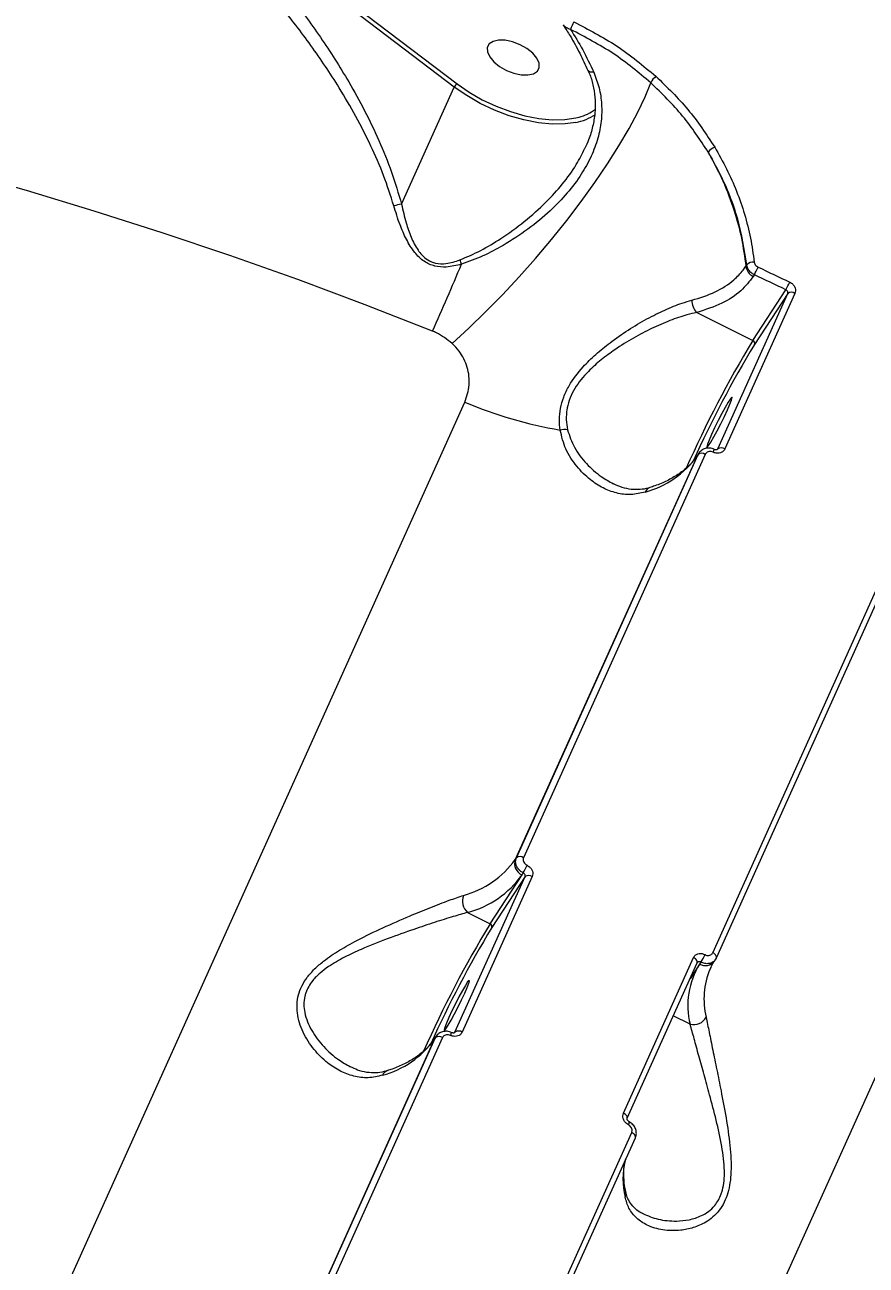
# Model space of a CAD drawing. Header units: millimetres. Extents: x -6901 to 7060, y -7557 to 6158.
# Drawn here: x -694.1 to -558.9, y 1880 to 2079.2 of the extents above; entities that cross this region are included whole.
import ezdxf

# ---------------------------------------------------------------- set-up
doc = ezdxf.new("R2010")
doc.units = ezdxf.units.MM
for name, color, linetype in [('DIKOM_ОБЪЕКТ', 7, 'Continuous'), ('DIKOM_РАЗМЕР_ЗОНА', 7, 'Continuous'), ('DIKOM_РАЗМЕР_ОБЪЕКТА', 7, 'Continuous')]:
    doc.layers.add(name, color=color, linetype=linetype)
doc.styles.add('style1', font='arial.ttf', dxfattribs={"width": 0.8})
doc.dimstyles.new('1-50', dxfattribs={"dimtxt": 300, "dimasz": 200, "dimexe": 100, "dimexo": 0, "dimgap": 100, "dimtad": 1, "dimtxsty": 'style1', "dimcen": 200, "dimclrd": 7, "dimclre": 7, "dimclrt": 7, "dimadec": 1, "dimazin": 2, "dimtfac": 1, "dimtmove": 0, "dimatfit": 2, "dimfxl": 0, "dimlwd": 25, "dimlwe": 18, "dimarcsym": 0})

# ---------------------------------------------------------------- blocks, each defined once
blk = doc.blocks.new('*D2')
at = {"layer": 'Defpoints', "color": 0, "transparency": 16777216}
for p in [(-1102.73, 4151.17), (-5819.23, -4492.42), (4721.24, -4492.42)]:
    blk.add_point(p, dxfattribs=at)
at = {"layer": 'DIKOM_РАЗМЕР_ОБЪЕКТА', "color": 7, "lineweight": 18, "transparency": 16777216}
for p, q in [((-1102.73, 4151.17), (-5919.23, 4151.17)), ((4721.24, -4492.42), (-5919.23, -4492.42))]:
    blk.add_line(p, q, dxfattribs=at)
at = {"layer": 'DIKOM_РАЗМЕР_ОБЪЕКТА', "color": 7, "lineweight": 25, "transparency": 16777216}
blk.add_line((-5819.23, 3951.17), (-5819.23, -4292.42), dxfattribs=at)
at = {"layer": 'DIKOM_РАЗМЕР_ОБЪЕКТА', "color": 7, "transparency": 16777216}
for points in [[(-5852.56, 3951.17), (-5785.89, 3951.17), (-5819.23, 4151.17)], [(-5852.56, -4292.42), (-5785.89, -4292.42), (-5819.23, -4492.42)]]:
    blk.add_solid(points, dxfattribs=at)
at = {"layer": 'DIKOM_РАЗМЕР_ОБЪЕКТА', "color": 7, "transparency": 16777216, "insert": (-6072.4, -170.63), "char_height": 300, "attachment_point": 5, "rotation": 90, "style": 'style1'}
blk.add_mtext('8650', dxfattribs=at)
blk = doc.blocks.new('*D3')
at = {"layer": 'Defpoints', "color": 0, "transparency": 16777216}
for p in [(-1553.27, 6158.28), (-6450.85, -6312.94), (5659.92, -6312.94)]:
    blk.add_point(p, dxfattribs=at)
at = {"layer": 'DIKOM_РАЗМЕР_ЗОНА', "color": 7, "lineweight": 18, "transparency": 16777216}
for p, q in [((-1553.27, 6158.28), (-6550.85, 6158.28)), ((5659.92, -6312.94), (-6550.85, -6312.94))]:
    blk.add_line(p, q, dxfattribs=at)
at = {"layer": 'DIKOM_РАЗМЕР_ЗОНА', "color": 7, "lineweight": 25, "transparency": 16777216}
blk.add_line((-6450.85, 5958.28), (-6450.85, -6112.94), dxfattribs=at)
at = {"layer": 'DIKOM_РАЗМЕР_ЗОНА', "color": 7, "transparency": 16777216}
for points in [[(-6484.18, 5958.28), (-6417.52, 5958.28), (-6450.85, 6158.28)], [(-6484.18, -6112.94), (-6417.52, -6112.94), (-6450.85, -6312.94)]]:
    blk.add_solid(points, dxfattribs=at)
at = {"layer": 'DIKOM_РАЗМЕР_ЗОНА', "color": 7, "transparency": 16777216, "insert": (-6704.02, -77.33), "char_height": 300, "attachment_point": 5, "rotation": 90, "style": 'style1'}
blk.add_mtext('12500', dxfattribs=at)

msp = doc.modelspace()

# ---------------------------------------------------------------- linework, layer by layer
at = {"layer": 'DIKOM_ОБЪЕКТ', "color": 7, "linetype": 'Continuous', "lineweight": 15}
for p, q in [((-625.104, 2069.239), (-670.464, 2103.636)), ((-668.55, 2103.054), (-624.646, 2069.761)), ((-603.59, 2071.9), (-603.601, 2071.922)), ((-633.587, 2050.417), (-625.104, 2069.239)), ((-578.257, 2040.472), (-578.1, 2040.713)), ((-576.881, 2039.079), (-577.052, 2038.818)), ((-582.776, 2011.11), (-571.519, 2036.088)), ((-570.374, 2036.092), (-581.631, 2011.114)), ((-577.132, 2028.518), (-571.805, 2036.678)), ((-571.519, 2036.088), (-576.862, 2027.904)), ((-586.139, 2033.038), (-577.132, 2028.518)), ((-746.532, 1745.434), (-623.405, 2018.63)), ((-615.111, 1945.449), (-585.912, 2010.236)), ((-584.772, 2010.243), (-613.97, 1945.456)), ((-585.912, 2010.236), (-586.1, 2009.948)), ((-585.803, 2010.435), (-585.991, 2010.146)), ((-585.912, 2010.236), (-585.793, 2010.428)), ((-582.806, 2011.061), (-582.776, 2011.11)), ((-586.1, 2009.948), (-615.299, 1945.161)), ((-585.991, 2010.146), (-586.1, 2009.948)), ((-583.582, 1930.207), (-554.383, 1994.993)), ((-582.991, 1929.378), (-553.792, 1994.164)), ((-529.777, 1971.646), (-652.904, 1698.45)), ((-615.299, 1945.161), (-615.111, 1945.449)), ((-624.992, 1917.443), (-613.734, 1942.42)), ((-612.589, 1942.425), (-623.846, 1917.447)), ((-619.347, 1934.851), (-614.219, 1942.705)), ((-613.734, 1942.42), (-619.077, 1934.237)), ((-614.219, 1942.705), (-614.02, 1943.011)), ((-622.958, 1936.663), (-619.347, 1934.851)), ((-597.926, 1904.44), (-586.669, 1929.418)), ((-597.33, 1903.608), (-586.073, 1928.586)), ((-586.069, 1928.583), (-586.059, 1928.595)), ((-585.487, 1928.692), (-585.686, 1928.387)), ((-583.308, 1928.855), (-583.12, 1929.143)), ((-583.011, 1929.341), (-583.129, 1929.149)), ((-583.011, 1929.341), (-582.991, 1929.378)), ((-585.686, 1928.387), (-587.225, 1926.029)), ((-583.943, 1927.716), (-584.001, 1927.591)), ((-587.202, 1918.72), (-589.908, 1920.078)), ((-657.326, 1851.782), (-628.127, 1916.569)), ((-626.987, 1916.576), (-656.186, 1851.789)), ((-628.127, 1916.569), (-628.315, 1916.281)), ((-628.018, 1916.767), (-628.206, 1916.479)), ((-628.127, 1916.569), (-628.008, 1916.761)), ((-625.021, 1917.394), (-624.992, 1917.443)), ((-628.315, 1916.281), (-657.514, 1851.494)), ((-628.206, 1916.479), (-628.315, 1916.281)), ((-625.797, 1836.539), (-596.598, 1901.326)), ((-625.206, 1835.71), (-596.007, 1900.497))]:
    msp.add_line(p, q, dxfattribs=at)
at = {"layer": 'DIKOM_ОБЪЕКТ', "color": 7, "linetype": 'Continuous', "lineweight": 15, "flags": 128}
for points in [[(-612.508, 2074.678), (-613.433, 2075.418), (-614.535, 2076.041), (-615.725, 2076.498), (-616.908, 2076.751), (-617.986, 2076.78), (-618.873, 2076.583), (-619.497, 2076.175), (-619.807, 2075.589), (-619.779, 2074.873), (-619.414, 2074.085), (-618.742, 2073.289), (-617.817, 2072.549), (-616.715, 2071.926), (-615.524, 2071.469), (-614.342, 2071.216), (-613.263, 2071.187), (-612.376, 2071.384), (-611.752, 2071.792), (-611.442, 2072.378), (-611.471, 2073.094), (-611.836, 2073.882), (-612.508, 2074.678)], [(-625.46, 2028.07), (-622.788, 2030.505), (-620.084, 2033.114), (-617.376, 2035.871), (-614.69, 2038.747), (-612.053, 2041.716), (-609.491, 2044.747), (-607.029, 2047.811), (-604.691, 2050.877), (-602.501, 2053.915), (-600.48, 2056.895), (-598.648, 2059.788), (-597.023, 2062.565), (-595.621, 2065.199), (-594.456, 2067.664), (-593.54, 2069.935)], [(-602.698, 2071.606), (-602.999, 2071.608), (-603.251, 2071.654), (-603.445, 2071.742), (-603.573, 2071.869), (-603.59, 2071.9)], [(-605.585, 2063.561), (-607.284, 2063.327), (-609.358, 2063.297), (-611.585, 2063.511), (-613.911, 2063.962), (-616.282, 2064.641), (-618.642, 2065.531), (-620.934, 2066.612), (-623.105, 2067.858), (-625.104, 2069.239)], [(-624.646, 2069.761), (-622.708, 2068.422), (-620.602, 2067.214), (-618.38, 2066.166), (-616.092, 2065.303), (-613.793, 2064.644), (-611.537, 2064.206), (-609.378, 2063.999), (-607.366, 2064.028), (-605.549, 2064.292), (-605.063, 2064.412)], [(-628.605, 2030.039), (-639.418, 2034.27), (-650.269, 2038.319), (-661.149, 2042.181), (-672.047, 2045.853), (-682.953, 2049.332), (-693.857, 2052.613), (-704.75, 2055.695)], [(-576.291, 2040.319), (-575.654, 2040.02), (-575.017, 2039.72), (-574.381, 2039.42), (-573.744, 2039.12), (-573.108, 2038.818), (-572.473, 2038.517), (-571.837, 2038.214), (-571.202, 2037.912)], [(-571.805, 2036.678), (-572.438, 2036.98), (-573.072, 2037.281), (-573.706, 2037.582), (-574.341, 2037.883), (-574.975, 2038.183), (-575.61, 2038.482), (-576.246, 2038.781), (-576.881, 2039.079)], [(-583.773, 2013.451), (-584.167, 2012.541), (-584.425, 2011.864), (-584.527, 2011.474), (-584.463, 2011.404), (-584.24, 2011.659), (-583.875, 2012.218), (-583.398, 2013.036), (-582.847, 2014.047), (-582.268, 2015.169), (-581.706, 2016.31), (-581.208, 2017.379), (-580.814, 2018.289), (-580.556, 2018.967), (-580.454, 2019.356), (-580.518, 2019.426), (-580.741, 2019.172), (-581.106, 2018.612), (-581.583, 2017.794), (-582.134, 2016.784), (-582.713, 2015.662), (-583.275, 2014.52), (-583.773, 2013.451)], [(-586.073, 1928.586), (-586.055, 1928.641), (-586.051, 1928.746), (-586.082, 1928.859), (-586.145, 1928.978), (-586.24, 1929.098), (-586.362, 1929.214), (-586.507, 1929.322), (-586.669, 1929.418)], [(-582.991, 1929.378), (-582.973, 1929.432), (-582.969, 1929.536), (-582.999, 1929.65), (-583.062, 1929.768), (-583.156, 1929.887), (-583.277, 1930.003), (-583.421, 1930.111), (-583.582, 1930.207)], [(-625.988, 1919.784), (-626.382, 1918.874), (-626.64, 1918.197), (-626.742, 1917.807), (-626.678, 1917.737), (-626.455, 1917.992), (-626.09, 1918.551), (-625.613, 1919.369), (-625.062, 1920.38), (-624.483, 1921.501), (-623.921, 1922.643), (-623.423, 1923.712), (-623.029, 1924.622), (-622.771, 1925.299), (-622.669, 1925.689), (-622.733, 1925.759), (-622.956, 1925.504), (-623.321, 1924.945), (-623.798, 1924.127), (-624.349, 1923.116), (-624.928, 1921.995), (-625.49, 1920.853), (-625.988, 1919.784)], [(-597.33, 1903.608), (-597.312, 1903.663), (-597.309, 1903.768), (-597.339, 1903.882), (-597.403, 1904), (-597.497, 1904.12), (-597.619, 1904.236), (-597.764, 1904.344), (-597.926, 1904.44)], [(-596.007, 1900.497), (-595.99, 1900.552), (-595.986, 1900.656), (-596.016, 1900.769), (-596.079, 1900.887), (-596.172, 1901.007), (-596.293, 1901.122), (-596.437, 1901.23), (-596.598, 1901.326)]]:
    msp.add_lwpolyline(points, dxfattribs=at)
at = {"layer": 'DIKOM_ОБЪЕКТ', "color": 7, "linetype": 'Continuous', "lineweight": 15}
for centre, radius, start, end in [((-598.782, 2075.797), 8.104, 151.15116, 160.58082), ((-590.438, 2068.29), 3.512, 130.30602, 152.06659), ((-624.045, 2068.772), 1.157, 121.29859, 156.22779), ((-607.097, 2071.796), 8.373, 280.40314, 304.05346), ((-606.79, 2071.41), 7.208, 283.86455, 307.30222), ((-582.475, 2057.467), 2.25, 110.3927, 144.30311), ((-631.886, 2039.09), 11.454, 98.53908, 104.86829), ((-1039.145, 2214.588), 450.113, 335.79471, 337.28561), ((-639.418, 2035.534), 16.342, 18.73473, 21.32585), ((-576.127, 2040.758), 2.149, 187.64196, 244.51449), ((-577.067, 2039.659), 1.475, 83.84908, 134.43508), ((-603.836, 2052.677), 30.19, 333.23006, 335.83588), ((-590.104, 2046.379), 20.712, 332.07177, 335.8705), ((-570.943, 2035.293), 0.982, 54.51912, 125.91016), ((-584.312, 2034.897), 2.606, 177.8119, 225.48864), ((-425.81, 1936.539), 177.083, 148.70713, 156.18698), ((-577.325, 2028.067), 0.491, 340.62608, 66.84495), ((-424.51, 1935.824), 178.016, 148.85158, 155.64341), ((-595.891, 2084.168), 71.079, 247.22691, 260.11552), ((-607.375, 2011.234), 2.998, 81.02514, 103.84791), ((-585.337, 2009.445), 0.978, 54.6894, 125.99351), ((-585.479, 2011.641), 2.226, 331.89871, 344.37924), ((-582.201, 2010.315), 0.982, 54.51387, 125.90347), ((-598.315, 2018.719), 15.037, 284.998, 324.32024), ((-593.248, 2003.719), 1.268, 109.14655, 158.00698), ((-627.513, 1953.932), 15.037, 284.99712, 324.32001), ((-613.447, 1944.51), 1.963, 160.62752, 246.83591), ((-614.536, 1944.658), 0.978, 54.6911, 125.99178), ((-627.044, 1951.914), 15.789, 284.99809, 324.32076), ((-632.311, 1952.706), 20.702, 332.0729, 335.87374), ((-613.158, 1941.625), 0.982, 54.52057, 125.9087), ((-621.307, 1938.515), 2.481, 158.918, 228.27307), ((-468.018, 1842.868), 177.091, 148.70723, 156.18676), ((-619.54, 1934.4), 0.491, 340.6275, 66.83886), ((-466.716, 1842.152), 178.027, 148.85178, 155.6432), ((-584.757, 1929.942), 1.812, 239.14054, 323.11403), ((-591.627, 1932.912), 7.45, 325.50274, 336.08659), ((-575.053, 1921.767), 12.525, 148.09317, 194.07845), ((-572.517, 1922.739), 12.467, 157.09648, 193.41478), ((-586.648, 1920.931), 2.279, 255.92891, 331.5898), ((-627.552, 1915.777), 0.978, 54.6911, 125.99178), ((-627.7, 1917.976), 2.233, 331.91783, 344.36011), ((-624.416, 1916.647), 0.982, 54.51961, 125.90967), ((-640.53, 1925.051), 15.037, 284.998, 324.32024), ((-635.462, 1910.051), 1.269, 109.16771, 157.99526), ((-597.835, 1903.052), 0.854, 325.80981, 359.045), ((-584.936, 1893.905), 13.059, 167.10515, 193.00513), ((-598.895, 1891.544), 1.364, 334.93902, 11.24361)]:
    msp.add_arc(centre, radius, start, end, dxfattribs=at)
for points, knots in [([(-634.825, 2050.16), (-635.342, 2051.791), (-636.376, 2055.054), (-638.481, 2059.846), (-640.882, 2064.556), (-644.059, 2069.979), (-648.076, 2075.968), (-653.065, 2082.439), (-658.436, 2088.606), (-663.219, 2093.47), (-668.12, 2098.055), (-671.175, 2100.58), (-673.19, 2102.245)], [0, 0, 0, 0, 0.0776034, 0.1552636, 0.2354692, 0.3156964, 0.4385184, 0.5613748, 0.6872845, 0.8131998, 0.8767622, 1, 1, 1, 1]), ([(-670.507, 2103.541), (-667.768, 2101.127), (-663.045, 2096.963), (-656.807, 2090.318), (-651.517, 2084.021), (-646.548, 2077.292), (-642.557, 2071.032), (-639.472, 2065.455), (-637.152, 2060.626), (-635.092, 2055.62), (-634.088, 2052.151), (-633.587, 2050.417)], [0, 0, 0, 0, 0.1721623, 0.2969453, 0.4217211, 0.5495772, 0.677393, 0.7569493, 0.8364856, 0.9182743, 1, 1, 1, 1]), ([(-607.597, 2079.174), (-607.224, 2078.612), (-606.287, 2077.2), (-604.95, 2074.769), (-604.056, 2072.821), (-603.627, 2071.886)], [0, 0, 0, 0, 0.2557131, 0.6426106, 1, 1, 1, 1]), ([(-606.426, 2078.491), (-606.66, 2078.571), (-607.124, 2078.728), (-607.408, 2079.053), (-607.549, 2079.214)], [0, 0, 0, 0, 0.5047255, 1, 1, 1, 1]), ([(-606.426, 2078.491), (-605.757, 2077.423), (-604.413, 2075.275), (-603.272, 2072.833), (-602.698, 2071.606)], [0, 0, 0, 0, 0.4974062, 1, 1, 1, 1]), ([(-593.54, 2069.935), (-595.49, 2071.566), (-599.438, 2074.868), (-604.077, 2077.274), (-606.426, 2078.491)], [0, 0, 0, 0, 0.4938192, 1, 1, 1, 1]), ([(-605.881, 2079.707), (-603.538, 2078.496), (-598.795, 2076.043), (-594.754, 2072.673), (-592.709, 2070.968)], [0, 0, 0, 0, 0.4938752, 1, 1, 1, 1]), ([(-602.698, 2071.606), (-602.381, 2070.781), (-601.737, 2069.108), (-601.365, 2066.461), (-601.43, 2063.747), (-601.988, 2060.934), (-603.055, 2058.07), (-604.699, 2055.104), (-606.907, 2052.163), (-609.782, 2049.19), (-613.24, 2046.344), (-616.906, 2043.956), (-620.482, 2042.032), (-622.783, 2041.201), (-623.942, 2040.783)], [0, 0, 0, 0, 0.066727, 0.1352516, 0.2049108, 0.2761767, 0.3547329, 0.4350095, 0.5258174, 0.6185698, 0.7247459, 0.8332665, 0.9160277, 1, 1, 1, 1]), ([(-603.635, 2071.911), (-603.497, 2071.613), (-603.075, 2070.705), (-602.673, 2069.094), (-602.414, 2067.096), (-602.47, 2065.018), (-602.831, 2062.891), (-603.381, 2061.01), (-603.917, 2059.868), (-604.125, 2059.425)], [0, 0, 0, 0, 0.0745831, 0.2277459, 0.3862324, 0.5495093, 0.7174952, 0.8902586, 1, 1, 1, 1]), ([(-584.302, 2058.78), (-585.601, 2060.763), (-588.229, 2064.777), (-591.756, 2068.202), (-593.54, 2069.935)], [0, 0, 0, 0, 0.4941693, 1, 1, 1, 1]), ([(-592.709, 2070.968), (-590.925, 2069.241), (-587.315, 2065.747), (-584.622, 2061.649), (-583.259, 2059.576)], [0, 0, 0, 0, 0.4941705, 1, 1, 1, 1]), ([(-624.196, 2041.477), (-623.069, 2041.96), (-620.799, 2042.933), (-617.346, 2045.039), (-613.78, 2047.607), (-610.463, 2050.554), (-607.674, 2053.633), (-605.558, 2056.527), (-604.551, 2058.53), (-604.109, 2059.411)], [0, 0, 0, 0, 0.1321024, 0.2663648, 0.4328042, 0.6023883, 0.7434609, 0.8871362, 1, 1, 1, 1]), ([(-604.109, 2059.411), (-604.073, 2059.469), (-604.034, 2059.533), (-604.01, 2059.601), (-604.007, 2059.607)], [0, 0, 0, 0, 0.9114254, 1, 1, 1, 1]), ([(-584.302, 2058.78), (-583.486, 2057.256), (-581.844, 2054.19), (-580.113, 2049.539), (-578.86, 2044.947), (-578.459, 2041.969), (-578.257, 2040.472)], [0, 0, 0, 0, 0.259849, 0.5228425, 0.7602307, 1, 1, 1, 1]), ([(-578.1, 2040.713), (-578.488, 2043.167), (-579.077, 2046.886), (-580.781, 2051.757), (-582.346, 2055.358), (-583.656, 2057.65), (-584.302, 2058.78)], [0, 0, 0, 0, 0.3951694, 0.5986657, 0.8021681, 1, 1, 1, 1]), ([(-583.259, 2059.576), (-582.599, 2058.422), (-581.279, 2056.115), (-579.695, 2052.509), (-578.409, 2048.798), (-577.437, 2044.992), (-577.085, 2042.415), (-576.909, 2041.126)], [0, 0, 0, 0, 0.1978365, 0.3955027, 0.5931674, 0.7965861, 1, 1, 1, 1]), ([(-623.942, 2040.783), (-624.752, 2040.586), (-626.162, 2040.242), (-628.271, 2040.387), (-630.087, 2041.2), (-631.626, 2042.746), (-632.855, 2044.787), (-633.949, 2047.303), (-634.513, 2049.143), (-634.825, 2050.16)], [0, 0, 0, 0, 0.1491226, 0.2596392, 0.3716716, 0.4987924, 0.6508282, 0.8069647, 1, 1, 1, 1]), ([(-633.587, 2050.417), (-633.355, 2049.41), (-632.941, 2047.615), (-632.107, 2045.127), (-631.102, 2043.136), (-629.858, 2041.705), (-628.771, 2041.142), (-627.695, 2040.857), (-626.201, 2040.827), (-624.934, 2041.238), (-624.196, 2041.477)], [0, 0, 0, 0, 0.2010489, 0.3583955, 0.5149434, 0.638502, 0.7217801, 0.7449596, 0.8512694, 1, 1, 1, 1]), ([(-586.916, 2034.996), (-585.625, 2035.399), (-583.004, 2036.217), (-580.39, 2037.976), (-578.936, 2039.485), (-578.4, 2040.264), (-578.257, 2040.472)], [0, 0, 0, 0, 0.3414974, 0.6929988, 0.9180104, 1, 1, 1, 1]), ([(-576.881, 2039.079), (-576.935, 2039.107), (-577.187, 2039.237), (-577.587, 2039.562), (-577.974, 2040.107), (-578.058, 2040.511), (-578.1, 2040.713)], [0, 0, 0, 0, 0.0818763, 0.388031, 0.6939574, 1, 1, 1, 1]), ([(-576.909, 2041.126), (-576.887, 2041.026), (-576.844, 2040.825), (-576.648, 2040.556), (-576.445, 2040.396), (-576.318, 2040.332), (-576.291, 2040.319)], [0, 0, 0, 0, 0.3056837, 0.6116555, 0.9180292, 1, 1, 1, 1]), ([(-577.052, 2038.818), (-577.671, 2038.028), (-578.979, 2036.359), (-582.01, 2034.361), (-584.75, 2033.483), (-586.139, 2033.038)], [0, 0, 0, 0, 0.3069693, 0.648468, 1, 1, 1, 1]), ([(-571.519, 2036.088), (-571.504, 2036.134), (-571.475, 2036.226), (-571.502, 2036.378), (-571.579, 2036.517), (-571.688, 2036.62), (-571.771, 2036.661), (-571.805, 2036.678)], [0, 0, 0, 0, 0.2139615, 0.4281985, 0.6428234, 0.8578875, 1, 1, 1, 1]), ([(-571.202, 2037.912), (-571.104, 2037.858), (-570.859, 2037.723), (-570.541, 2037.4), (-570.316, 2036.971), (-570.241, 2036.508), (-570.329, 2036.231), (-570.374, 2036.092)], [0, 0, 0, 0, 0.1418434, 0.3567226, 0.5713584, 0.7857432, 1, 1, 1, 1]), ([(-608.093, 2014.144), (-608.151, 2014.699), (-608.269, 2015.821), (-608.091, 2017.612), (-607.579, 2019.454), (-606.48, 2021.743), (-604.689, 2024.086), (-602.363, 2026.347), (-599.913, 2028.341), (-597.133, 2030.27), (-594.156, 2032.035), (-591.235, 2033.489), (-588.817, 2034.462), (-587.438, 2034.849), (-586.916, 2034.996)], [0, 0, 0, 0, 0.0603706, 0.1220457, 0.1825877, 0.2452036, 0.3548645, 0.4358142, 0.5191044, 0.621341, 0.7266005, 0.8297212, 0.9355789, 1, 1, 1, 1]), ([(-586.139, 2033.038), (-586.664, 2032.917), (-588.032, 2032.602), (-590.451, 2031.771), (-593.34, 2030.517), (-596.327, 2028.952), (-599.067, 2027.256), (-601.522, 2025.454), (-603.811, 2023.43), (-605.54, 2021.326), (-606.559, 2019.295), (-606.889, 2018.155), (-607.091, 2016.985), (-607.167, 2015.78), (-606.995, 2014.728), (-606.908, 2014.195)], [0, 0, 0, 0, 0.0653907, 0.1703679, 0.2779439, 0.3818118, 0.4884125, 0.5695645, 0.6527961, 0.7604191, 0.8151635, 0.8718853, 0.8800455, 0.9392011, 1, 1, 1, 1]), ([(-625.46, 2028.07), (-626.262, 2028.698), (-627.149, 2029.391), (-628.291, 2029.91), (-628.498, 2029.995), (-628.605, 2030.039)], [0, 0, 0, 0, 0.8217701, 0.9078747, 1, 1, 1, 1]), ([(-623.405, 2018.63), (-623.103, 2019.537), (-622.506, 2021.333), (-622.881, 2024.22), (-623.971, 2026.525), (-625.068, 2027.663), (-625.46, 2028.07)], [0, 0, 0, 0, 0.2885633, 0.5716333, 0.8470377, 1, 1, 1, 1]), ([(-594.423, 2004.194), (-595.194, 2004.016), (-596.762, 2003.655), (-599.045, 2003.959), (-601.239, 2004.786), (-603.416, 2006.2), (-605.49, 2008.272), (-607.31, 2010.94), (-607.839, 2013.106), (-608.093, 2014.144)], [0, 0, 0, 0, 0.1295412, 0.2635081, 0.3938369, 0.526898, 0.686045, 0.8495364, 1, 1, 1, 1]), ([(-606.908, 2014.195), (-606.585, 2013.228), (-605.905, 2011.196), (-603.905, 2008.699), (-601.739, 2006.743), (-600.198, 2005.893), (-599.537, 2005.529)], [0, 0, 0, 0, 0.2480452, 0.5212327, 0.7947966, 1, 1, 1, 1]), ([(-583.341, 2011.028), (-583.391, 2011.057), (-583.668, 2011.211), (-584.236, 2011.287), (-584.948, 2011.169), (-585.518, 2010.811), (-585.868, 2010.421), (-585.935, 2010.15), (-585.951, 2010.087)], [0, 0, 0, 0, 0.0544784, 0.2965005, 0.5182125, 0.7310935, 0.9380976, 1, 1, 1, 1]), ([(-583.515, 2010.592), (-583.621, 2010.632), (-583.832, 2010.712), (-584.164, 2010.706), (-584.458, 2010.606), (-584.665, 2010.438), (-584.741, 2010.298), (-584.772, 2010.243)], [0, 0, 0, 0, 0.2151331, 0.4301605, 0.6449694, 0.8594892, 1, 1, 1, 1]), ([(-581.631, 2011.114), (-581.676, 2011.031), (-581.791, 2010.822), (-582.101, 2010.57), (-582.542, 2010.42), (-583.04, 2010.412), (-583.356, 2010.532), (-583.515, 2010.592)], [0, 0, 0, 0, 0.1405881, 0.3550959, 0.5698558, 0.7848826, 1, 1, 1, 1]), ([(-582.816, 2011.058), (-582.821, 2011.045), (-582.83, 2011.023), (-582.928, 2010.98), (-583.063, 2010.967), (-583.208, 2010.986), (-583.298, 2011.028), (-583.334, 2011.045)], [0, 0, 0, 0, 0.302226, 0.521656, 0.7022736, 0.8805131, 1, 1, 1, 1]), ([(-585.991, 2010.146), (-586.148, 2009.919), (-586.63, 2009.221), (-587.64, 2008.149), (-589.122, 2006.989), (-590.862, 2005.992), (-592.418, 2005.327), (-593.397, 2005.004), (-593.66, 2004.917)], [0, 0, 0, 0, 0.1026321, 0.3148413, 0.5229077, 0.7263062, 0.9265818, 1, 1, 1, 1]), ([(-593.658, 2004.94), (-593.751, 2004.904), (-594.286, 2004.696), (-595.283, 2004.573), (-596.686, 2004.578), (-598.117, 2004.873), (-599.068, 2005.306), (-599.529, 2005.517)], [0, 0, 0, 0, 0.0453102, 0.2623586, 0.503464, 0.7586374, 1, 1, 1, 1]), ([(-614.02, 1943.011), (-614.149, 1943.083), (-614.474, 1943.266), (-614.894, 1943.7), (-615.19, 1944.276), (-615.288, 1944.894), (-615.17, 1945.264), (-615.111, 1945.449)], [0, 0, 0, 0, 0.1417179, 0.3563875, 0.5709576, 0.7854706, 1, 1, 1, 1]), ([(-613.97, 1945.456), (-614, 1945.364), (-614.059, 1945.179), (-614.008, 1944.871), (-613.859, 1944.585), (-613.646, 1944.37), (-613.482, 1944.28), (-613.417, 1944.244)], [0, 0, 0, 0, 0.2141973, 0.4285995, 0.6431453, 0.8580879, 1, 1, 1, 1]), ([(-613.734, 1942.42), (-613.72, 1942.467), (-613.69, 1942.559), (-613.717, 1942.71), (-613.794, 1942.849), (-613.903, 1942.952), (-613.986, 1942.994), (-614.02, 1943.011)], [0, 0, 0, 0, 0.2139685, 0.4282053, 0.6428299, 0.8579209, 1, 1, 1, 1]), ([(-613.417, 1944.244), (-613.319, 1944.191), (-613.074, 1944.056), (-612.756, 1943.733), (-612.531, 1943.304), (-612.456, 1942.841), (-612.544, 1942.563), (-612.589, 1942.425)], [0, 0, 0, 0, 0.1418577, 0.3567347, 0.5713409, 0.7857461, 1, 1, 1, 1]), ([(-636.638, 1910.526), (-637.409, 1910.349), (-638.977, 1909.988), (-641.26, 1910.291), (-643.454, 1911.118), (-645.628, 1912.534), (-647.721, 1914.599), (-649.479, 1917.309), (-650.472, 1920.321), (-650.375, 1922.936), (-649.652, 1924.87), (-648.767, 1926.286), (-647.567, 1927.626), (-645.85, 1929.102), (-643.564, 1930.64), (-640.346, 1932.433), (-636.52, 1934.27), (-632.538, 1936.005), (-628.954, 1937.47), (-625.998, 1938.612), (-624.367, 1939.158), (-623.622, 1939.407)], [0, 0, 0, 0, 0.0545835, 0.1110318, 0.1659472, 0.2220139, 0.2890723, 0.3579611, 0.4226736, 0.4774043, 0.5047508, 0.5331007, 0.5623543, 0.5923828, 0.6398895, 0.6885854, 0.7592841, 0.8320601, 0.8901596, 0.9498687, 1, 1, 1, 1]), ([(-622.958, 1936.663), (-623.706, 1936.457), (-625.328, 1936.009), (-628.273, 1935.076), (-631.802, 1933.898), (-635.784, 1932.484), (-639.553, 1931.003), (-642.778, 1929.506), (-645.014, 1928.231), (-646.715, 1926.95), (-648.075, 1925.586), (-648.833, 1924.267), (-649.205, 1922.959), (-649.319, 1921.882), (-649.103, 1919.968), (-648.082, 1917.575), (-646.137, 1915.04), (-643.976, 1913.092), (-642.437, 1912.24), (-641.79, 1911.882)], [0, 0, 0, 0, 0.0614973, 0.1332835, 0.2070233, 0.2942447, 0.3837625, 0.4410903, 0.499585, 0.533609, 0.568548, 0.6185581, 0.6318817, 0.6630855, 0.695328, 0.7723589, 0.8544273, 0.9387518, 1, 1, 1, 1]), ([(-586.669, 1929.418), (-586.624, 1929.5), (-586.51, 1929.709), (-586.203, 1929.955), (-585.769, 1930.095), (-585.281, 1930.088), (-584.971, 1929.957), (-584.816, 1929.892)], [0, 0, 0, 0, 0.1405947, 0.3550687, 0.5698572, 0.7848704, 1, 1, 1, 1]), ([(-585.487, 1928.692), (-585.537, 1928.716), (-585.637, 1928.763), (-585.797, 1928.77), (-585.938, 1928.726), (-586.027, 1928.66), (-586.057, 1928.608), (-586.064, 1928.597)], [0, 0, 0, 0, 0.2353303, 0.4702735, 0.7047565, 0.938757, 1, 1, 1, 1]), ([(-583.129, 1929.149), (-583.155, 1929.106), (-583.275, 1928.897), (-583.637, 1928.625), (-584.212, 1928.432), (-584.866, 1928.436), (-585.28, 1928.607), (-585.487, 1928.692)], [0, 0, 0, 0, 0.061318, 0.2959067, 0.5305783, 0.7653143, 1, 1, 1, 1]), ([(-584.816, 1929.892), (-584.713, 1929.848), (-584.507, 1929.761), (-584.181, 1929.756), (-583.893, 1929.849), (-583.688, 1930.012), (-583.612, 1930.152), (-583.582, 1930.207)], [0, 0, 0, 0, 0.2151167, 0.4301439, 0.6449498, 0.8594695, 1, 1, 1, 1]), ([(-583.917, 1927.683), (-583.822, 1927.911), (-583.655, 1928.318), (-583.413, 1928.691), (-583.308, 1928.855)], [0, 0, 0, 0, 0.5626957, 1, 1, 1, 1]), ([(-584.643, 1919.847), (-584.482, 1919.071), (-584.159, 1917.519), (-583.573, 1914.608), (-582.922, 1911.432), (-582.192, 1907.786), (-581.41, 1903.712), (-580.763, 1899.318), (-580.514, 1895.188), (-580.92, 1892.086), (-581.694, 1890.094), (-582.509, 1888.778), (-583.534, 1887.713), (-584.939, 1886.718), (-586.703, 1885.972), (-589.072, 1885.513), (-591.644, 1885.573), (-594.044, 1886.292), (-595.856, 1887.512), (-597.084, 1889.018), (-597.478, 1890.352), (-597.66, 1890.966)], [0, 0, 0, 0, 0.0554757, 0.1110247, 0.1664977, 0.2220066, 0.290024, 0.357963, 0.4226764, 0.4774077, 0.5052471, 0.533095, 0.5627095, 0.5923757, 0.6404303, 0.6885815, 0.7603254, 0.8320618, 0.8909997, 0.9498679, 1, 1, 1, 1]), ([(-594.79, 1888.296), (-593.994, 1887.959), (-592.357, 1887.267), (-589.766, 1887.032), (-587.381, 1887.249), (-585.624, 1887.797), (-584.236, 1888.609), (-583.071, 1889.678), (-582.358, 1890.927), (-581.928, 1892.328), (-581.722, 1893.552), (-581.65, 1895.904), (-582.08, 1899.22), (-582.99, 1903.334), (-584.019, 1907.178), (-584.968, 1910.635), (-585.812, 1913.661), (-586.574, 1916.453), (-586.993, 1917.965), (-587.202, 1918.72)], [0, 0, 0, 0, 0.0834459, 0.1717502, 0.2296948, 0.2874964, 0.3219934, 0.3564055, 0.4063787, 0.4196908, 0.4513529, 0.4830841, 0.56006, 0.6431414, 0.7263398, 0.7949314, 0.8634819, 0.931786, 1, 1, 1, 1]), ([(-625.556, 1917.361), (-625.607, 1917.389), (-625.883, 1917.544), (-626.451, 1917.62), (-627.163, 1917.502), (-627.734, 1917.144), (-628.083, 1916.753), (-628.15, 1916.482), (-628.166, 1916.42)], [0, 0, 0, 0, 0.0544858, 0.296502, 0.5182173, 0.7311029, 0.9380985, 1, 1, 1, 1]), ([(-625.73, 1916.925), (-625.836, 1916.965), (-626.047, 1917.045), (-626.379, 1917.039), (-626.673, 1916.938), (-626.88, 1916.77), (-626.957, 1916.631), (-626.987, 1916.576)], [0, 0, 0, 0, 0.2151512, 0.4301604, 0.6449694, 0.8594891, 1, 1, 1, 1]), ([(-623.846, 1917.447), (-623.891, 1917.364), (-624.006, 1917.154), (-624.316, 1916.903), (-624.757, 1916.753), (-625.255, 1916.745), (-625.572, 1916.865), (-625.73, 1916.925)], [0, 0, 0, 0, 0.1406153, 0.3551254, 0.5698681, 0.7848888, 1, 1, 1, 1]), ([(-625.031, 1917.391), (-625.036, 1917.378), (-625.045, 1917.356), (-625.143, 1917.313), (-625.278, 1917.3), (-625.423, 1917.319), (-625.513, 1917.361), (-625.549, 1917.378)], [0, 0, 0, 0, 0.3022401, 0.5216618, 0.7023151, 0.8805809, 1, 1, 1, 1]), ([(-628.206, 1916.479), (-628.363, 1916.252), (-628.845, 1915.554), (-629.855, 1914.482), (-631.337, 1913.322), (-633.077, 1912.325), (-634.633, 1911.66), (-635.613, 1911.337), (-635.875, 1911.25)], [0, 0, 0, 0, 0.1026348, 0.3148407, 0.5229088, 0.7263077, 0.9265819, 1, 1, 1, 1]), ([(-635.873, 1911.281), (-636.044, 1911.219), (-636.663, 1910.997), (-637.75, 1910.885), (-639.164, 1910.948), (-640.529, 1911.271), (-641.402, 1911.699), (-641.785, 1911.887)], [0, 0, 0, 0, 0.0837205, 0.3025086, 0.5447966, 0.8003183, 1, 1, 1, 1]), ([(-597.129, 1902.572), (-597.224, 1902.629), (-597.464, 1902.774), (-597.773, 1903.11), (-597.99, 1903.551), (-598.06, 1904.022), (-597.971, 1904.3), (-597.926, 1904.44)], [0, 0, 0, 0, 0.1418697, 0.3567394, 0.5713394, 0.7857235, 1, 1, 1, 1]), ([(-596.98, 1903.041), (-597.007, 1903.055), (-597.082, 1903.093), (-597.191, 1903.193), (-597.285, 1903.32), (-597.335, 1903.444), (-597.348, 1903.55), (-597.336, 1903.598), (-597.328, 1903.611), (-597.326, 1903.615)], [0, 0, 0, 0, 0.0809894, 0.2270602, 0.3736929, 0.5248049, 0.6833444, 0.9026121, 1, 1, 1, 1]), ([(-596.026, 1900.507), (-595.995, 1900.561), (-595.857, 1900.805), (-595.822, 1901.331), (-595.969, 1901.998), (-596.359, 1902.625), (-596.77, 1902.896), (-596.98, 1903.034)], [0, 0, 0, 0, 0.0638993, 0.2869479, 0.5143059, 0.7526474, 1, 1, 1, 1]), ([(-596.598, 1901.326), (-596.568, 1901.419), (-596.509, 1901.604), (-596.555, 1901.919), (-596.7, 1902.213), (-596.905, 1902.438), (-597.065, 1902.534), (-597.129, 1902.572)], [0, 0, 0, 0, 0.2142385, 0.4285654, 0.6431664, 0.8580911, 1, 1, 1, 1]), ([(-597.559, 1891.816), (-597.622, 1892.145), (-597.808, 1893.112), (-597.898, 1894.635), (-597.82, 1896.075), (-597.601, 1896.86), (-597.528, 1897.124)], [0, 0, 0, 0, 0.1695737, 0.4990218, 0.8321441, 1, 1, 1, 1]), ([(-594.79, 1888.294), (-594.853, 1888.319), (-595.344, 1888.515), (-596.036, 1889.065), (-596.805, 1889.909), (-597.3, 1890.813), (-597.473, 1891.52), (-597.549, 1891.828)], [0, 0, 0, 0, 0.0399062, 0.3129009, 0.5897099, 0.821526, 1, 1, 1, 1])]:
    msp.add_open_spline(points, degree=3, knots=knots, dxfattribs=at)

# ---------------------------------------------------------------- dimensions: what is measured, and where the dimension line sits
at = {"layer": 'DIKOM_РАЗМЕР_ЗОНА'}
dim = msp.add_linear_dim(base=(-6450.85, -6312.937), p1=(-1553.272, 6158.285), p2=(5659.925, -6312.937), angle=90, text='12500', dimstyle='1-50', dxfattribs=at)
dim.commit()
dim.dimension.update_dxf_attribs({"geometry": '*D3', "text_midpoint": (-6450.85, -77.326), "dimtype": 160})
at = {"layer": 'DIKOM_РАЗМЕР_ОБЪЕКТА'}
dim = msp.add_linear_dim(base=(-5819.225, -4492.425), p1=(-1102.732, 4151.169), p2=(4721.24, -4492.425), angle=90, text='8650', dimstyle='1-50', dxfattribs=at)
dim.commit()
dim.dimension.update_dxf_attribs({"geometry": '*D2', "text_midpoint": (-5819.225, -170.628), "dimtype": 160})

doc.saveas('drawing.dxf')
